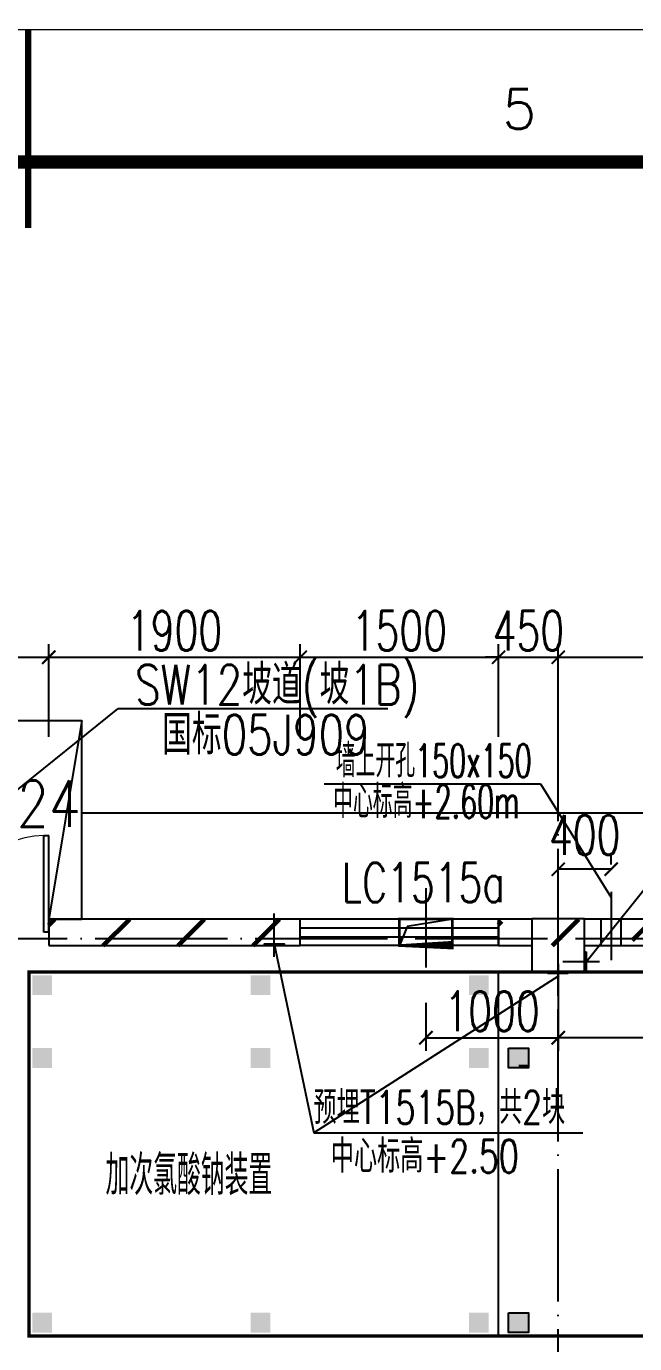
# Model space of a CAD drawing. Header units: millimetres. Extents: x 5779402 to 5838852, y 134142 to 176192.
# Drawn here: x 5809114 to 5813711, y 166237 to 176192 of the extents above; entities that cross this region are included whole.
import ezdxf
from ezdxf.enums import TextEntityAlignment as Align

# ---------------------------------------------------------------- set-up
doc = ezdxf.new("R2010")
doc.units = ezdxf.units.MM
doc.header["$LTSCALE"] = 1000
doc.linetypes.add('CENTERX2', pattern=[4, 2.5, -0.5, 0.5, -0.5])
doc.linetypes.add('DOTE', pattern=[2.4200000000000004, 2, -0.2, 0.02, -0.2])
doc.layers.get('0').update_dxf_attribs({"color": 8})
doc.layers.get('DEFPOINTS').update_dxf_attribs({"color": 8})
for name, color, linetype in [('04-墙体WALL', 8, 'Continuous'), ('3T_WOOD', 8, 'Continuous'), ('COLUMN', 8, 'Continuous'), ('CON2', 8, 'Continuous'), ('DIM', 8, 'Continuous'), ('DOTE', 8, 'DOTE'), ('supertext', 8, 'Continuous'), ('Text', 8, 'Continuous'), ('WALL_BR', 8, 'Continuous'), ('WIN', 8, 'Continuous'), ('WINDOW', 8, 'Continuous'), ('WINDOW_TEXT', 8, 'Continuous'), ('中心线', 8, 'CENTERX2'), ('细线', 8, 'Continuous')]:
    doc.layers.add(name, color=color, linetype=linetype)
doc.layers.add('WALL', color=8, linetype='Continuous', lineweight=60)
doc.styles.add('_TCH_WINDOW', font='SIMPLEX', dxfattribs={"bigfont": 'GBCBIG'})
doc.styles.add('GEDITXT', font='geditxt.shx', dxfattribs={"width": 0.72, "height": 400, "bigfont": 'hztxt1.shx'})
doc.styles.add('HZ', font='geditxt.shx', dxfattribs={"width": 0.7, "bigfont": 'hztxt1.shx'})
doc.styles.get("Standard").update_dxf_attribs({"font": 'geditxt.shx', "width": 0.7, "bigfont": 'hztxt1.shx'})
doc.styles.add('TK', font='geditxt.shx', dxfattribs={"width": 0.7, "bigfont": 'hztxt1.shx'})
doc.styles.add('TSSD_Norm', font='geditxt.shx', dxfattribs={"bigfont": 'hztxt1.shx'})
doc.styles.add('TSSD_Rein', font='geditxt.shx', dxfattribs={"width": 0.7, "bigfont": 'hztxt1.shx'})
doc.dimstyles.new('TSSD_100_100$0', dxfattribs={"dimtxt": 300, "dimasz": 100, "dimexe": 100, "dimexo": 250, "dimgap": 50, "dimtad": 1, "dimdec": 0, "dimzin": 0, "dimdsep": 46, "dimtxsty": 'TSSD_Rein', "dimblk": 'ARCHTICK', "dimcen": 0, "dimclrt": 7, "dimadec": 0, "dimazin": 0, "dimtfac": 1, "dimtdec": 0, "dimtix": 1, "dimtmove": 2, "dimatfit": 3, "dimldrblk": '_TSDBK', "dimfxl": 0, "dimtvp": 0.7, "dimtolj": 1, "dimtzin": 0, "dimarcsym": 0})

# ---------------------------------------------------------------- blocks, each defined once
blk = doc.blocks.new('_ArchTick')
at = {"color": 0, "linetype": 'ByBlock', "const_width": 0.15}
blk.add_lwpolyline([(-0.5, -0.5), (0.5, 0.5)], dxfattribs=at)
blk = doc.blocks.new('*D205')
at = {"layer": 'DEFPOINTS', "color": 0, "transparency": 16777216}
for p in [(5812133.205351966, 169062.8942911378), (5813133.20535188, 168738.9576399424), (5813133.20535188, 168548.9291961422)]:
    blk.add_point(p, dxfattribs=at)
at = {"layer": 'DIM', "color": 0, "lineweight": -2, "transparency": 16777216}
for p, q in [((5812133.205351966, 168812.8942911378), (5812133.205351966, 168448.9291961422)), ((5812133.205351966, 168548.9291961422), (5813133.20535188, 168548.9291961422)), ((5813133.20535188, 168488.9576399424), (5813133.20535188, 168448.9291961422))]:
    blk.add_line(p, q, dxfattribs=at)
at = {"layer": 'DIM', "color": 0, "lineweight": -2, "transparency": 16777216, "xscale": 100, "yscale": 100, "zscale": 100, "rotation": 180}
blk.add_blockref('_ArchTick', (5812133.205351966, 168548.9291961422), dxfattribs=at)
at = {"layer": 'DIM', "color": 0, "lineweight": -2, "transparency": 16777216, "xscale": 100, "yscale": 100, "zscale": 100}
blk.add_blockref('_ArchTick', (5813133.20535188, 168548.9291961422), dxfattribs=at)
at = {"layer": 'DIM', "color": 7, "transparency": 16777216, "insert": (5812633.205351923, 168748.9291961422), "char_height": 300, "attachment_point": 5, "style": 'TSSD_Rein'}
blk.add_mtext('\\A1;1000', dxfattribs=at)
blk = doc.blocks.new('_TSDBK')
blk.add_line((-1, 0), (0, 0))
blk.add_lwpolyline([(-0.7000000000000001, -0.7000000000000001, 0.5, 0.5, 0), (0.7000000000000001, 0.7000000000000001, 0.5, 0.5, 0)], format="xyseb")
blk = doc.blocks.new('D')
at = {"layer": 'WIN'}
for p, q in [((6078499.015100326, 232469.040798577), (6078499.015100326, 231869.6163707887)), ((6078356.516380943, 232179.4364029669), (6078299.015100242, 232034.9045898805)), ((6078699.015100412, 232234.9045898275), (6078356.516380943, 232179.4364029669))]:
    blk.add_line(p, q, dxfattribs=at)
at = {"layer": 'WIN', "const_width": 20}
blk.add_lwpolyline([(6078299.015100242, 232234.9045898275), (6078699.015100412, 232234.9045898275), (6078699.015100408, 232034.9045898736), (6078299.015100242, 232034.9045898805), (6078299.015100242, 232234.9045898275)], dxfattribs=at)
blk = doc.blocks.new('*D207')
at = {"layer": 'DEFPOINTS', "color": 0, "transparency": 16777216}
for p in [(5813133.20535188, 169358.0027284173), (5815233.554797697, 169358.0027284173), (5813133.20535188, 168548.9291961422)]:
    blk.add_point(p, dxfattribs=at)
at = {"layer": 'DIM', "color": 0, "lineweight": -2, "transparency": 16777216}
for p, q in [((5813133.20535188, 169108.0027284173), (5813133.20535188, 168448.9291961422)), ((5815233.554797697, 169108.0027284173), (5815233.554797697, 168448.9291961422)), ((5815233.554797697, 168548.9291961422), (5813133.20535188, 168548.9291961422))]:
    blk.add_line(p, q, dxfattribs=at)
at = {"layer": 'DIM', "color": 0, "lineweight": -2, "transparency": 16777216, "xscale": 100, "yscale": 100, "zscale": 100, "rotation": 180}
blk.add_blockref('_ArchTick', (5813133.20535188, 168548.9291961422), dxfattribs=at)
at = {"layer": 'DIM', "color": 0, "lineweight": -2, "transparency": 16777216, "xscale": 100, "yscale": 100, "zscale": 100}
blk.add_blockref('_ArchTick', (5815233.554797697, 168548.9291961422), dxfattribs=at)
at = {"layer": 'DIM', "color": 7, "transparency": 16777216, "insert": (5814183.380074788, 168748.9291961422), "char_height": 300, "attachment_point": 5, "style": 'TSSD_Rein'}
blk.add_mtext('\\A1;2100', dxfattribs=at)
blk = doc.blocks.new('*D213')
at = {"layer": 'DEFPOINTS', "color": 0, "transparency": 16777216}
for p in [(5813133.20535188, 169822.52520029), (5813133.20535188, 169609.1337525964), (5813533.205351881, 169609.1337525964)]:
    blk.add_point(p, dxfattribs=at)
at = {"layer": 'DIM', "color": 0, "lineweight": -2, "transparency": 16777216}
for p, q in [((5813133.20535188, 169859.1337525964), (5813133.20535188, 169922.52520029)), ((5813533.205351881, 169859.1337525964), (5813533.205351881, 169922.52520029)), ((5813533.205351881, 169822.52520029), (5813133.20535188, 169822.52520029))]:
    blk.add_line(p, q, dxfattribs=at)
at = {"layer": 'DIM', "color": 0, "lineweight": -2, "transparency": 16777216, "xscale": 100, "yscale": 100, "zscale": 100, "rotation": 180}
blk.add_blockref('_ArchTick', (5813133.20535188, 169822.52520029), dxfattribs=at)
at = {"layer": 'DIM', "color": 0, "lineweight": -2, "transparency": 16777216, "xscale": 100, "yscale": 100, "zscale": 100}
blk.add_blockref('_ArchTick', (5813533.205351881, 169822.52520029), dxfattribs=at)
at = {"layer": 'DIM', "color": 7, "transparency": 16777216, "insert": (5813333.205351882, 170080.2135717338), "char_height": 300, "attachment_point": 5, "style": 'TSSD_Rein'}
blk.add_mtext('\\A1;400', dxfattribs=at)
blk = doc.blocks.new('*D264')
at = {"layer": 'DEFPOINTS', "color": 0, "transparency": 16777216}
for p in [(5815383.205351744, 171424.1856214564), (5813133.205351881, 170573.037675423), (5815383.205351744, 170573.037675423)]:
    blk.add_point(p, dxfattribs=at)
at = {"layer": 'DIM', "color": 0, "lineweight": -2, "transparency": 16777216}
for p, q in [((5813133.205351881, 170823.037675423), (5813133.205351881, 171524.1856214564)), ((5815383.205351744, 170823.037675423), (5815383.205351744, 171524.1856214564)), ((5813133.205351881, 171424.1856214564), (5815383.205351744, 171424.1856214564))]:
    blk.add_line(p, q, dxfattribs=at)
at = {"layer": 'DIM', "color": 0, "lineweight": -2, "transparency": 16777216, "xscale": 100, "yscale": 100, "zscale": 100, "rotation": 180}
blk.add_blockref('_ArchTick', (5813133.205351881, 171424.1856214564), dxfattribs=at)
at = {"layer": 'DIM', "color": 0, "lineweight": -2, "transparency": 16777216, "xscale": 100, "yscale": 100, "zscale": 100}
blk.add_blockref('_ArchTick', (5815383.205351744, 171424.1856214564), dxfattribs=at)
at = {"layer": 'DIM', "color": 7, "transparency": 16777216, "insert": (5814258.205351813, 171624.1856214564), "char_height": 300, "attachment_point": 5, "style": 'TSSD_Rein'}
blk.add_mtext('\\A1;2250', dxfattribs=at)
blk = doc.blocks.new('*D265')
at = {"layer": 'DEFPOINTS', "color": 0, "transparency": 16777216}
for p in [(5813133.205351881, 171424.1856214564), (5812683.205351436, 170573.037675423), (5813133.205351881, 170573.037675423)]:
    blk.add_point(p, dxfattribs=at)
at = {"layer": 'DIM', "color": 0, "lineweight": -2, "transparency": 16777216}
for p, q in [((5812683.205351436, 170823.037675423), (5812683.205351436, 171524.1856214564)), ((5813133.205351881, 170823.037675423), (5813133.205351881, 171524.1856214564)), ((5812683.205351436, 171424.1856214564), (5812583.205351436, 171424.1856214564)), ((5812683.205351436, 171424.1856214564), (5813133.205351881, 171424.1856214564)), ((5813133.205351881, 171424.1856214564), (5813233.205351881, 171424.1856214564))]:
    blk.add_line(p, q, dxfattribs=at)
at = {"layer": 'DIM', "color": 0, "lineweight": -2, "transparency": 16777216, "xscale": 100, "yscale": 100, "zscale": 100}
blk.add_blockref('_ArchTick', (5812683.205351436, 171424.1856214564), dxfattribs=at)
at = {"layer": 'DIM', "color": 0, "lineweight": -2, "transparency": 16777216, "xscale": 100, "yscale": 100, "zscale": 100, "rotation": 180}
blk.add_blockref('_ArchTick', (5813133.205351881, 171424.1856214564), dxfattribs=at)
at = {"layer": 'DIM', "color": 7, "transparency": 16777216, "insert": (5812908.205351658, 171624.1856214564), "char_height": 300, "attachment_point": 5, "style": 'TSSD_Rein'}
blk.add_mtext('\\A1;450', dxfattribs=at)
blk = doc.blocks.new('*D266')
at = {"layer": 'DEFPOINTS', "color": 0, "transparency": 16777216}
for p in [(5812683.205351436, 171424.1856214564), (5811183.205351436, 170573.037675423), (5812683.205351436, 170573.037675423)]:
    blk.add_point(p, dxfattribs=at)
at = {"layer": 'DIM', "color": 0, "lineweight": -2, "transparency": 16777216}
for p, q in [((5811183.205351436, 170823.037675423), (5811183.205351436, 171524.1856214564)), ((5812683.205351436, 170823.037675423), (5812683.205351436, 171524.1856214564)), ((5811183.205351436, 171424.1856214564), (5812683.205351436, 171424.1856214564))]:
    blk.add_line(p, q, dxfattribs=at)
at = {"layer": 'DIM', "color": 0, "lineweight": -2, "transparency": 16777216, "xscale": 100, "yscale": 100, "zscale": 100, "rotation": 180}
blk.add_blockref('_ArchTick', (5811183.205351436, 171424.1856214564), dxfattribs=at)
at = {"layer": 'DIM', "color": 0, "lineweight": -2, "transparency": 16777216, "xscale": 100, "yscale": 100, "zscale": 100}
blk.add_blockref('_ArchTick', (5812683.205351436, 171424.1856214564), dxfattribs=at)
at = {"layer": 'DIM', "color": 7, "transparency": 16777216, "insert": (5811933.205351436, 171624.1856214564), "char_height": 300, "attachment_point": 5, "style": 'TSSD_Rein'}
blk.add_mtext('\\A1;1500', dxfattribs=at)
blk = doc.blocks.new('*D267')
at = {"layer": 'DEFPOINTS', "color": 0, "transparency": 16777216}
for p in [(5811183.205351436, 171424.1856214564), (5809283.205352047, 170573.037675423), (5811183.205351436, 170573.037675423)]:
    blk.add_point(p, dxfattribs=at)
at = {"layer": 'DIM', "color": 0, "lineweight": -2, "transparency": 16777216}
for p, q in [((5809283.205352047, 170823.037675423), (5809283.205352047, 171524.1856214564)), ((5811183.205351436, 170823.037675423), (5811183.205351436, 171524.1856214564)), ((5809283.205352047, 171424.1856214564), (5811183.205351436, 171424.1856214564))]:
    blk.add_line(p, q, dxfattribs=at)
at = {"layer": 'DIM', "color": 0, "lineweight": -2, "transparency": 16777216, "xscale": 100, "yscale": 100, "zscale": 100, "rotation": 180}
blk.add_blockref('_ArchTick', (5809283.205352047, 171424.1856214564), dxfattribs=at)
at = {"layer": 'DIM', "color": 0, "lineweight": -2, "transparency": 16777216, "xscale": 100, "yscale": 100, "zscale": 100}
blk.add_blockref('_ArchTick', (5811183.205351436, 171424.1856214564), dxfattribs=at)
at = {"layer": 'DIM', "color": 7, "transparency": 16777216, "insert": (5810233.205351741, 171624.1856214564), "char_height": 300, "attachment_point": 5, "style": 'TSSD_Rein'}
blk.add_mtext('\\A1;1900', dxfattribs=at)
blk = doc.blocks.new('*D268')
at = {"layer": 'DEFPOINTS', "color": 0, "transparency": 16777216}
for p in [(5809283.205352047, 171424.1856214564), (5807783.205352047, 170573.037675423), (5809283.205352047, 170573.037675423)]:
    blk.add_point(p, dxfattribs=at)
at = {"layer": 'DIM', "color": 0, "lineweight": -2, "transparency": 16777216}
for p, q in [((5807783.205352047, 170823.037675423), (5807783.205352047, 171524.1856214564)), ((5809283.205352047, 170823.037675423), (5809283.205352047, 171524.1856214564)), ((5807783.205352047, 171424.1856214564), (5809283.205352047, 171424.1856214564))]:
    blk.add_line(p, q, dxfattribs=at)
at = {"layer": 'DIM', "color": 0, "lineweight": -2, "transparency": 16777216, "xscale": 100, "yscale": 100, "zscale": 100, "rotation": 180}
blk.add_blockref('_ArchTick', (5807783.205352047, 171424.1856214564), dxfattribs=at)
at = {"layer": 'DIM', "color": 0, "lineweight": -2, "transparency": 16777216, "xscale": 100, "yscale": 100, "zscale": 100}
blk.add_blockref('_ArchTick', (5809283.205352047, 171424.1856214564), dxfattribs=at)
at = {"layer": 'DIM', "color": 7, "transparency": 16777216, "insert": (5808533.205352047, 171624.1856214564), "char_height": 300, "attachment_point": 5, "style": 'TSSD_Rein'}
blk.add_mtext('\\A1;1500', dxfattribs=at)
blk = doc.blocks.new('_FZHK')
blk.add_lwpolyline([(-0.5, -0.5), (0.5, -0.5), (0.5, 0.5), (-0.5, 0.5)], close=True)
blk = doc.blocks.new('$TCHSYS$WIN2D')
for p, q in [((-0.5, 0.5), (0.5, 0.5)), ((-0.5, 0.5), (-0.4999999999999999, -0.5)), ((0.5, 0.5), (0.4999999999999998, -0.5)), ((0.5, 0.1666666666666666), (-0.5, 0.1666666666666666)), ((0.5, -0.1666666666666667), (-0.5, -0.1666666666666667)), ((-0.4999999999999999, -0.5), (0.5, -0.5))]:
    blk.add_line(p, q)
blk = doc.blocks.new('$DorLib2D$00000002')
for p, q in [((-0.5, -5.684341886080802e-17), (-0.5000000000000007, 0.4875)), ((-0.4750000000000007, 0.4875), (-0.5000000000000007, 0.4875)), ((-0.475, -2.842170943040401e-17), (-0.4750000000000007, 0.4875)), ((0.475, -2.842170943040401e-17), (0.4750000000000007, 0.4875)), ((0.4750000000000007, 0.4875), (0.5000000000000007, 0.4875)), ((0.5, -5.684341886080802e-17), (0.5000000000000007, 0.4875)), ((-0.5, -5.684341886080802e-17), (-0.475, -2.842170943040401e-17)), ((0.5, -5.684341886080802e-17), (0.475, -2.842170943040401e-17))]:
    blk.add_line(p, q)
at = {"lineweight": 13}
for centre, start, end in [((-0.4875, -4.263256414560601e-17), 0, 88.53071641864632), ((0.4875, -4.263256414560601e-17), 91.4692835813537, 180)]:
    blk.add_arc(centre, 0.4875, start, end, dxfattribs=at)
blk = doc.blocks.new('GEDI_WK_A2')
at = {"color": 3}
blk.add_line((297, 410), (297, 420), dxfattribs=at)
at = {"color": 3, "const_width": 0.5}
blk.add_lwpolyline([(297, 405), (297, 420)], dxfattribs=at)
at = {"color": 3}
for points, const_width in [([(0, 0), (594, 0), (594, 420), (0, 420)], 0.1), ([(25, 10), (584, 10), (584, 410), (25, 410)], 1)]:
    blk.add_lwpolyline(points, close=True, dxfattribs=dict(at, const_width=const_width))
blk.add_text('5', height=3, dxfattribs=at).set_placement((334.125, 414), align=Align.MIDDLE)
blk = doc.blocks.new('CEEC_TK_A2')
blk.add_blockref('GEDI_WK_A2', (0, 0))
at = {"style": 'TK', "width": 0.85}
for tag, height, p in [('PROJECTNAME', 4.75, (529, 44)), ('PHASE', 4, (571, 44)), ('DRAWINGNAME', 4.75, (539, 31))]:
    blk.add_attdef(tag, text='', height=height, dxfattribs=at).set_placement(p, align=Align.MIDDLE_CENTER)
for tag, p, height in [('APPROVE', (416, 32.75), 3.5), ('DESIGN', (461, 32.75), 3.5), ('REVIEW1', (416, 25.75), 3.5), ('DRAW', (461, 25.75), 3.5), ('REVIEW2', (416, 18.75), 3.5), ('PROPORTION', (461, 18.75), 3.5), ('DRAWINGNUMBER', (511, 18.5), 4), ('CHECK', (416, 11.75), 3.5), ('DATE', (461, 11.75), 3.5), ('VERSION', (577, 11.75), 3.5)]:
    blk.add_attdef(tag, p, '', height=height, dxfattribs=at)

msp = doc.modelspace()

# ---------------------------------------------------------------- hatches: boundary and pattern name
for points in [[(5811062.471244055, 169246.0357153385), (5811062.471244054, 169258.0357153385), (5810912.471244055, 169258.0357153385), (5810912.471244055, 169246.0357153385)], [(5813208.205351879, 169035.6005021683), (5813208.20535188, 169047.6005021683), (5813058.205351879, 169047.6005021683), (5813058.20535188, 169035.6005021683)]]:
    msp.add_hatch(color=256).paths.add_polyline_path(points)
at = {"layer": '3T_WOOD'}
msp.add_hatch(color=256, dxfattribs=at).paths.add_polyline_path([(5813345.205351877, 169197.6005021682), (5813333.205351876, 169197.6005021683), (5813333.205351877, 169047.6005021683), (5813345.205351876, 169047.6005021683)])
h = msp.add_hatch(color=256, dxfattribs=at)
h.paths.add_polyline_path([(5812608.205351882, 166471.0357153625), (5812458.205351882, 166471.0357153625), (5812458.205351882, 166396.0357153625), (5812608.205351882, 166396.0357153625)])
h.paths.add_polyline_path([(5812608.205351882, 166396.0357153625), (5812458.205351882, 166396.0357153625), (5812458.205351882, 166321.0357153625), (5812608.205351882, 166321.0357153625)])
h.paths.add_polyline_path([(5810958.205351882, 166471.0357153625), (5810808.205351882, 166471.0357153625), (5810808.205351882, 166396.0357153625), (5810958.205351882, 166396.0357153625)])
h.paths.add_polyline_path([(5810958.205351882, 166396.0357153625), (5810808.205351882, 166396.0357153625), (5810808.205351882, 166321.0357153625), (5810958.205351882, 166321.0357153625)])
h.paths.add_polyline_path([(5809308.205351882, 166471.0357153625), (5809233.205351882, 166471.0357153625), (5809233.205351882, 166396.0357153625), (5809308.205351882, 166396.0357153625)])
h.paths.add_polyline_path([(5809308.205351882, 166396.0357153625), (5809233.205351882, 166396.0357153625), (5809233.205351882, 166471.0357153625), (5809158.205351882, 166471.0357153625), (5809158.205351882, 166321.0357153625), (5809308.205351882, 166321.0357153625)])
h.paths.add_polyline_path([(5809308.205351882, 168396.0357153625), (5809233.205351882, 168396.0357153625), (5809233.205351882, 168321.0357153625), (5809308.205351882, 168321.0357153625)])
h.paths.add_polyline_path([(5809308.205351882, 168471.0357153625), (5809233.205351882, 168471.0357153625), (5809233.205351882, 168396.0357153625), (5809308.205351882, 168396.0357153625)])
h.paths.add_polyline_path([(5809233.205351882, 168471.0357153625), (5809158.205351882, 168471.0357153625), (5809158.205351882, 168321.0357153625), (5809233.205351882, 168321.0357153625)])
h.paths.add_polyline_path([(5809308.205351882, 168946.0357153625), (5809233.205351882, 168946.0357153625), (5809233.205351882, 168871.0357153625), (5809308.205351882, 168871.0357153625)], flags=17)
h.paths.add_polyline_path([(5809308.205351882, 169021.0357153625), (5809158.205351882, 169021.0357153625), (5809158.205351882, 168871.0357153625), (5809233.205351882, 168871.0357153625), (5809233.205351882, 168946.0357153625), (5809308.205351882, 168946.0357153625)])
h.paths.add_polyline_path([(5810958.205351882, 168946.0357153625), (5810808.205351882, 168946.0357153625), (5810808.205351882, 168871.0357153625), (5810958.205351882, 168871.0357153625)])
h.paths.add_polyline_path([(5810958.205351882, 169021.0357153625), (5810808.205351882, 169021.0357153625), (5810808.205351882, 168946.0357153625), (5810958.205351882, 168946.0357153625)])
h.paths.add_polyline_path([(5812608.205351882, 168946.0357153625), (5812458.205351882, 168946.0357153625), (5812458.205351882, 168871.0357153625), (5812608.205351882, 168871.0357153625)])
h.paths.add_polyline_path([(5812608.205351882, 169021.0357153625), (5812458.205351882, 169021.0357153625), (5812458.205351882, 168946.0357153625), (5812608.205351882, 168946.0357153625)])
h.paths.add_polyline_path([(5812608.205351882, 168471.0357153625), (5812458.205351882, 168471.0357153625), (5812458.205351882, 168396.0357153625), (5812608.205351882, 168396.0357153625)])
h.paths.add_polyline_path([(5812608.205351882, 168396.0357153625), (5812458.205351882, 168396.0357153625), (5812458.205351882, 168321.0357153625), (5812608.205351882, 168321.0357153625)])
h.paths.add_polyline_path([(5810958.205351882, 168396.0357153625), (5810808.205351882, 168396.0357153625), (5810808.205351882, 168321.0357153625), (5810958.205351882, 168321.0357153625)])
h.paths.add_polyline_path([(5810958.205351882, 168471.0357153625), (5810808.205351882, 168471.0357153625), (5810808.205351882, 168396.0357153625), (5810958.205351882, 168396.0357153625)])
h = msp.add_hatch(color=256, dxfattribs=at)
h.paths.add_polyline_path([(5812758.205351881, 168396.0357153625), (5812758.205351881, 168321.0357153625), (5812833.205351881, 168321.0357153625), (5812833.205351881, 168346.0357153625), (5812908.205351881, 168346.0357153625), (5812908.205351881, 168396.0357153625)])
h.paths.add_polyline_path([(5812908.205351881, 168471.0357153625), (5812758.205351881, 168471.0357153625), (5812758.205351881, 168396.0357153625), (5812908.205351881, 168396.0357153625)])
h = msp.add_hatch(color=256, dxfattribs=at)
h.paths.add_polyline_path([(5812908.205351881, 168321.0357153625), (5812908.205351881, 168346.0357153625), (5812833.205351881, 168346.0357153625), (5812858.205351881, 168321.0357153625)])
h.paths.add_polyline_path([(5812833.205351881, 168346.0357153625), (5812833.205351881, 168321.0357153625), (5812858.205351881, 168321.0357153625)])
h = msp.add_hatch(color=256, dxfattribs=at)
h.paths.add_polyline_path([(5812908.205351881, 166471.0357153625), (5812858.205351881, 166471.0357153625), (5812833.205351881, 166446.0357153625), (5812908.205351881, 166446.0357153625)])
h.paths.add_polyline_path([(5812858.205351881, 166471.0357153625), (5812833.205351881, 166471.0357153625), (5812833.205351881, 166446.0357153625)])
h.paths.add_polyline_path([(5812908.205351881, 166446.0357153625), (5812833.205351881, 166446.0357153625), (5812833.205351881, 166471.0357153625), (5812758.205351881, 166471.0357153625), (5812758.205351881, 166396.0357153625), (5812908.205351881, 166396.0357153625)])
h.paths.add_polyline_path([(5812908.205351881, 166396.0357153625), (5812758.205351881, 166396.0357153625), (5812758.205351881, 166321.0357153625), (5812908.205351881, 166321.0357153625)])
at = {"layer": 'WALL'}
h = msp.add_hatch(dxfattribs=at)
h.set_pattern_fill('METAL', color=256, scale=100, style=0)
h.set_pattern_definition([(45, (0, 0), (-282.842712474619, 282.842712474619), [])])
h.paths.add_polyline_path([(5809283.205352048, 169446.0357153599), (5809283.205352047, 169246.0357153375), (5811183.205351437, 169246.0357153387), (5811183.205351437, 169446.0357153599)])
edge = h.paths.add_edge_path()
edge.add_line((5816883.205351743, 169246.0357153294), (5818983.205352048, 169246.035715412))
edge.add_line((5816883.205351743, 169446.0357153577), (5816883.205351743, 169246.0357153294))
edge.add_line((5818983.205352048, 169446.0357153234), (5816883.205351743, 169446.0357153577))
edge.add_line((5815383.205351743, 169446.0357153577), (5813283.205351437, 169446.0357154043))
edge.add_line((5815383.205351742, 169246.0357153309), (5815383.205351743, 169446.0357153577))
edge.add_line((5813283.205351437, 169246.0357153185), (5815383.205351742, 169246.0357153309))
edge.add_line((5812683.205351437, 169246.0357153397), (5812983.205351437, 169246.0357155103))
edge.add_line((5812683.205351437, 169446.0357153599), (5812683.205351437, 169246.0357153397))
edge.add_line((5812983.205351437, 169446.0357152367), (5812683.205351437, 169446.0357153599))

# ---------------------------------------------------------------- linework, layer by layer
at = {"linetype": 'Continuous'}
msp.add_line((5811287.480083916, 167830.5555567679), (5813319.187976226, 167830.5555567679), dxfattribs=at)
at = {"layer": '04-墙体WALL'}
msp.add_line((5825433.205352048, 170246.035715364), (5809533.205352293, 170246.035715364), dxfattribs=at)
at = {"layer": '3T_WOOD'}
for p, q in [((5811364.973291585, 170468.7108671445), (5812999.760794484, 170468.7108671445)), ((5812999.760794484, 170468.7108671445), (5813533.205351881, 169609.1337525964)), ((5813345.205351877, 169122.6005021683), (5813988.551450181, 169928.5367392231)), ((5813533.205351881, 169651.3944540327), (5813533.205351881, 169135.1637785789)), ((5813458.205351878, 169246.0357153627), (5813458.205351878, 169446.0357153641)), ((5813608.20535187, 169246.0357153605), (5813608.205351876, 169446.0357153619)), ((5812683.205351881, 166296.0357153625), (5812683.205351881, 169046.0357153621)), ((5813444.881295776, 169122.6005021683), (5813169.292927789, 169122.6005021683))]:
    msp.add_line(p, q, dxfattribs=at)
for points in [[(5813345.205351877, 169197.6005021683), (5813345.205351877, 169047.6005021683), (5813333.205351877, 169047.6005021683), (5813333.205351877, 169197.6005021683)], [(5818833.205351881, 166296.0357153625), (5809133.205351882, 166296.0357153625), (5809133.205351882, 169046.0357153621), (5818833.205351881, 169046.0357153621)]]:
    msp.add_lwpolyline(points, close=True, dxfattribs=at)
at = {"layer": '3T_WOOD', "const_width": 25}
msp.add_lwpolyline([(5809133.205351882, 169046.0357153621), (5809133.205351882, 166296.0357153625), (5818833.205351881, 166296.0357153625), (5818833.205351881, 169046.0357153621), (5809133.205351882, 169046.0357153621)], dxfattribs=at)
msp.add_lwpolyline([(5809133.205351882, 169046.0357153621), (5809133.205351882, 166296.0357153625), (5818833.205351881, 166296.0357153625), (5818833.205351881, 169046.0357153621), (5809133.205351882, 169046.0357153621)], dxfattribs=at)
at = {"layer": '3T_WOOD'}
for points in [[(5812758.205351881, 168471.0357153625), (5812908.205351881, 168471.0357153625), (5812908.205351881, 168321.0357153625), (5812758.205351881, 168321.0357153625), (5812758.205351881, 168471.0357153625)], [(5812758.205351881, 166471.0357153625), (5812908.205351881, 166471.0357153625), (5812908.205351881, 166321.0357153625), (5812758.205351881, 166321.0357153625), (5812758.205351881, 166471.0357153625)]]:
    msp.add_lwpolyline(points, dxfattribs=at)
at = {"layer": 'CON2'}
for p, q in [((5809012.353680598, 170395.4466708851), (5809804.684575865, 171035.2396909315)), ((5811844.550375693, 171035.2396909315), (5809804.684575866, 171035.2396909315))]:
    msp.add_line(p, q, dxfattribs=at)
at = {"layer": 'DOTE', "ltscale": 0.5}
for p, q in [((5813133.20535188, 159296.0357153638), (5813133.20535188, 170852.3996077121)), ((5834833.20535188, 169296.0357153638), (5787833.20535188, 169296.0357153638))]:
    msp.add_line(p, q, dxfattribs=at)
at = {"layer": 'WALL', "lineweight": -2}
for p, q in [((5809283.205352048, 169446.0357153599), (5809283.205352047, 169246.0357153375)), ((5811183.205351437, 169446.0357153599), (5809283.205352048, 169446.0357153599)), ((5811183.205351437, 169246.0357153387), (5811183.205351437, 169446.0357153599)), ((5812683.205351437, 169446.0357153599), (5812683.205351437, 169246.0357153397)), ((5812933.205351877, 169446.0357152573), (5812683.205351437, 169446.0357153599)), ((5815383.205351743, 169446.0357153577), (5813333.205351877, 169446.0357154032)), ((5809283.205352047, 169246.0357153375), (5811183.205351437, 169246.0357153387)), ((5812683.205351437, 169246.0357153397), (5812933.205351877, 169246.0357154818)), ((5813333.205351877, 169246.0357153188), (5815383.205351742, 169246.0357153309))]:
    msp.add_line(p, q, dxfattribs=at)
at = {"layer": 'WALL_BR'}
for points in [[(5807533.205352049, 170946.0357154481), (5807783.205352049, 169446.0357154481), (5807533.205352049, 169446.0357154481), (5807533.205352049, 170946.0357154481), (5809533.205352293, 170946.0357154481)], [(5809533.205352293, 170946.0357154481), (5809283.205352293, 169446.0357154481), (5809533.205352293, 169446.0357154481), (5809533.205352293, 170946.0357154481), (5809533.205352293, 170946.0357154481)]]:
    msp.add_lwpolyline(points, dxfattribs=at)
at = {"layer": '中心线', "ltscale": 300}
for p, q in [((5810987.471244054, 169161.1893313905), (5810987.471244054, 169487.3854058552)), ((5813133.20535188, 168872.5024649359), (5813133.20535188, 169198.6985394006))]:
    msp.add_line(p, q, dxfattribs=at)
at = {"layer": '细线'}
for p in [(5810987.471244054, 169258.0357153385), (5813138.169377569, 169016.1070194129)]:
    msp.add_line(p, (5811287.480083916, 167830.5555567679), dxfattribs=at)
for points in [[(5811062.471244054, 169246.0357153385), (5810912.471244054, 169246.0357153385), (5810912.471244054, 169258.0357153385), (5811062.471244054, 169258.0357153385)], [(5813208.20535188, 169035.6005021683), (5813058.20535188, 169035.6005021683), (5813058.20535188, 169047.6005021683), (5813208.20535188, 169047.6005021683)]]:
    msp.add_lwpolyline(points, close=True, dxfattribs=at)

# ---------------------------------------------------------------- block references
at = {"layer": 'COLUMN', "xscale": 400, "yscale": 400, "zscale": 400}
msp.add_blockref('_FZHK', (5813133.205351877, 169247.6005021683), dxfattribs=at)
at = {"layer": 'DIM', "xscale": 100, "yscale": 100, "zscale": 100}
msp.add_blockref('CEEC_TK_A2', (5779427.437575042, 134166.8855569992), dxfattribs=at)
at = {"layer": 'WALL'}
msp.add_blockref('D', (-266365.8097483609, -62788.86887446651), dxfattribs=at)
at = {"layer": 'WINDOW', "xscale": 1500, "yscale": 1500, "zscale": 1500}
msp.add_blockref('$DorLib2D$00000002', (5808533.205352047, 169346.0357153638), dxfattribs=at)
at = {"layer": 'WINDOW'}
ref = msp.add_blockref('$TCHSYS$WIN2D', (5811933.205351436, 169346.0357153638), dxfattribs=dict(at, xscale=-1500, yscale=-200, zscale=-1500))
ref.add_attrib('A', 'LC1515a', (5811498.205351436, 169572.2857153638), dxfattribs={"layer": 'WINDOW_TEXT', "height": 297.5, "style": '_TCH_WINDOW', "width": 0.7058823529411765})

# ---------------------------------------------------------------- texts
at = {"linetype": 'Continuous', "style": 'HZ', "width": 0.7}
for s, p in [('预埋T1515B，共2块', (5811283.940571798, 167897.0626162262)), ('中心标高+2.50', (5811414.478238707, 167528.4853380991))]:
    msp.add_text(s, height=250, dxfattribs=at).set_placement(p)
at = {"style": 'GEDITXT', "width": 0.6}
msp.add_text('加次氯酸钠装置', height=300, dxfattribs=at).set_placement((5809712.270348324, 167360.4492729962))
at = {"layer": '3T_WOOD', "style": 'GEDITXT', "width": 0.6}
for s, p in [('墙上开孔150x150', (5811451.917158455, 170517.2124339424)), ('中心标高+2.60m', (5811432.17535813, 170209.0528126855))]:
    msp.add_text(s, height=250, dxfattribs=at).set_placement(p)
at = {"layer": 'supertext', "lineweight": 5, "style": 'HZ', "width": 0.75}
for s, p in [('SW12坡道(坡1B)', (5809934.748159996, 171066.5570452015)), ('国标05J909', (5810139.695335996, 170689.0673966544))]:
    msp.add_text(s, height=300, dxfattribs=at).set_placement(p)
at = {"layer": 'Text', "style": 'TSSD_Norm', "width": 0.8}
msp.add_text('PLM1524', height=350, dxfattribs=at).set_placement((5807819.068275402, 170142.0417673263))

# ---------------------------------------------------------------- dimensions: what is measured, and where the dimension line sits
at = {"layer": 'DIM'}
for base, p1, p2, picture, middle in [((5809283.205352047, 171424.1856214564), (5807783.205352047, 170573.037675423), (5809283.205352047, 170573.037675423), '*D268', (5808533.205352047, 171624.1856214564)), ((5811183.205351436, 171424.1856214564), (5809283.205352047, 170573.037675423), (5811183.205351436, 170573.037675423), '*D267', (5810233.205351741, 171624.1856214564)), ((5812683.205351436, 171424.1856214564), (5811183.205351436, 170573.037675423), (5812683.205351436, 170573.037675423), '*D266', (5811933.205351436, 171624.1856214564)), ((5813133.205351881, 171424.1856214564), (5812683.205351436, 170573.037675423), (5813133.205351881, 170573.037675423), '*D265', (5812908.205351658, 171624.1856214564)), ((5815383.205351744, 171424.1856214564), (5813133.205351881, 170573.037675423), (5815383.205351744, 170573.037675423), '*D264', (5814258.205351813, 171624.1856214564)), ((5813133.20535188, 168548.9291961422), (5815233.554797697, 169358.0027284173), (5813133.20535188, 169358.0027284173), '*D207', (5814183.380074788, 168748.9291961422)), ((5813133.20535188, 168548.9291961422), (5812133.205351966, 169062.8942911378), (5813133.20535188, 168738.9576399424), '*D205', (5812633.205351923, 168748.9291961422))]:
    dim = msp.add_linear_dim(base=base, p1=p1, p2=p2, dimstyle='TSSD_100_100$0', dxfattribs=at)
    dim.commit()
    dim.dimension.update_dxf_attribs({"geometry": picture, "text_midpoint": middle})
dim = msp.add_linear_dim(base=(5813133.20535188, 169822.52520029), p1=(5813533.205351881, 169609.1337525964), p2=(5813133.20535188, 169609.1337525964), dimstyle='TSSD_100_100$0', dxfattribs=at)
dim.commit()
dim.dimension.update_dxf_attribs({"geometry": '*D213', "text_midpoint": (5813333.205351882, 170080.2135717338), "dimtype": 160})

doc.saveas('drawing.dxf')
